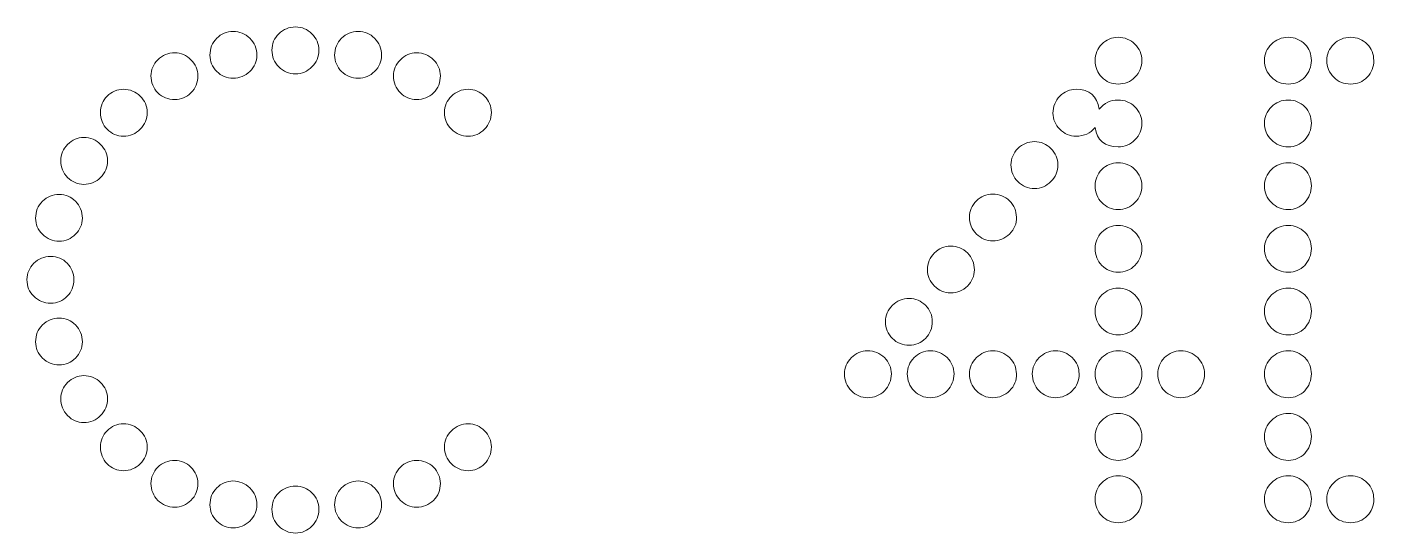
# Model space of a CAD drawing. Header units: inches. Extents: x 45 to 1248, y 45 to 200.
# Drawn here: x 332.1 to 470, y 45.6 to 97.5 of the extents above; entities that cross this region are included whole.
import ezdxf

# ---------------------------------------------------------------- set-up
doc = ezdxf.new("R2010")
doc.units = ezdxf.units.IN
doc.header["$MEASUREMENT"] = 0
doc.layers.add('Calque 1', color=7, linetype='Continuous')

msp = doc.modelspace()

# ---------------------------------------------------------------- linework, layer by layer
at = {"layer": 'Calque 1', "lineweight": 0}
for points, knots in [([(354.93, 92.92), (354.47, 92.46), (353.87, 92.22), (353.2, 92.22), (352.57, 92.22), (352, 92.46), (351.54, 92.92), (351.08, 93.38), (350.84, 93.94), (350.84, 94.58), (350.84, 95.25), (351.08, 95.85), (351.54, 96.31), (352, 96.77), (352.57, 97.01), (353.2, 97.01), (353.87, 97.01), (354.47, 96.77), (354.93, 96.31), (355.39, 95.85), (355.64, 95.25), (355.64, 94.58), (355.64, 93.94), (355.42, 93.38), (354.93, 92.92)], [0, 0, 0, 0, 1, 1, 1, 2, 2, 2, 3, 3, 3, 4, 4, 4, 5, 5, 5, 6, 6, 6, 7, 7, 7, 8, 8, 8, 8]), ([(361.28, 93.38), (360.82, 92.92), (360.26, 92.67), (359.62, 92.67), (358.95, 92.67), (358.35, 92.92), (357.89, 93.38), (357.43, 93.84), (357.19, 94.44), (357.19, 95.11), (357.19, 95.74), (357.43, 96.31), (357.89, 96.77), (358.35, 97.23), (358.95, 97.47), (359.62, 97.47), (360.26, 97.47), (360.82, 97.23), (361.28, 96.77), (361.74, 96.31), (361.99, 95.74), (361.99, 95.11), (361.99, 94.4), (361.77, 93.84), (361.28, 93.38)], [0, 0, 0, 0, 1, 1, 1, 2, 2, 2, 3, 3, 3, 4, 4, 4, 5, 5, 5, 6, 6, 6, 7, 7, 7, 8, 8, 8, 8]), ([(367.7, 92.92), (367.24, 92.46), (366.68, 92.22), (366.04, 92.22), (365.37, 92.22), (364.77, 92.46), (364.31, 92.92), (363.86, 93.38), (363.61, 93.94), (363.61, 94.58), (363.61, 95.25), (363.86, 95.85), (364.31, 96.31), (364.77, 96.77), (365.37, 97.01), (366.04, 97.01), (366.68, 97.01), (367.24, 96.77), (367.7, 96.31), (368.16, 95.85), (368.41, 95.25), (368.41, 94.58), (368.41, 93.94), (368.19, 93.38), (367.7, 92.92)], [0, 0, 0, 0, 1, 1, 1, 2, 2, 2, 3, 3, 3, 4, 4, 4, 5, 5, 5, 6, 6, 6, 7, 7, 7, 8, 8, 8, 8]), ([(445.56, 92.32), (445.1, 91.86), (444.5, 91.62), (443.83, 91.62), (443.19, 91.62), (442.63, 91.86), (442.17, 92.32), (441.71, 92.78), (441.47, 93.38), (441.47, 94.05), (441.47, 94.69), (441.71, 95.25), (442.17, 95.71), (442.63, 96.17), (443.19, 96.41), (443.83, 96.41), (444.5, 96.41), (445.1, 96.17), (445.56, 95.71), (446.02, 95.25), (446.26, 94.69), (446.26, 94.05), (446.26, 93.38), (446.05, 92.82), (445.56, 92.32)], [0, 0, 0, 0, 1, 1, 1, 2, 2, 2, 3, 3, 3, 4, 4, 4, 5, 5, 5, 6, 6, 6, 7, 7, 7, 8, 8, 8, 8]), ([(462.95, 92.32), (462.49, 91.86), (461.93, 91.62), (461.26, 91.62), (460.59, 91.62), (459.99, 91.86), (459.53, 92.32), (459.07, 92.78), (458.82, 93.38), (458.82, 94.05), (458.82, 94.69), (459.07, 95.25), (459.53, 95.71), (459.99, 96.17), (460.59, 96.41), (461.26, 96.41), (461.93, 96.41), (462.49, 96.17), (462.95, 95.71), (463.41, 95.25), (463.62, 94.69), (463.62, 94.05), (463.62, 93.38), (463.37, 92.82), (462.95, 92.32)], [0, 0, 0, 0, 1, 1, 1, 2, 2, 2, 3, 3, 3, 4, 4, 4, 5, 5, 5, 6, 6, 6, 7, 7, 7, 8, 8, 8, 8]), ([(469.34, 92.32), (468.88, 91.86), (468.31, 91.62), (467.64, 91.62), (466.97, 91.62), (466.37, 91.86), (465.91, 92.32), (465.45, 92.78), (465.21, 93.38), (465.21, 94.05), (465.21, 94.69), (465.45, 95.25), (465.91, 95.71), (466.37, 96.17), (466.97, 96.41), (467.64, 96.41), (468.31, 96.41), (468.88, 96.17), (469.34, 95.71), (469.79, 95.25), (470.01, 94.69), (470.01, 94.05), (470.04, 93.38), (469.79, 92.82), (469.34, 92.32)], [0, 0, 0, 0, 1, 1, 1, 2, 2, 2, 3, 3, 3, 4, 4, 4, 5, 5, 5, 6, 6, 6, 7, 7, 7, 8, 8, 8, 8]), ([(348.9, 90.73), (348.44, 90.28), (347.87, 90.03), (347.24, 90.03), (346.57, 90.03), (345.97, 90.28), (345.51, 90.73), (345.05, 91.19), (344.8, 91.79), (344.8, 92.46), (344.8, 93.1), (345.05, 93.66), (345.51, 94.12), (345.97, 94.58), (346.57, 94.83), (347.24, 94.83), (347.87, 94.83), (348.44, 94.58), (348.9, 94.12), (349.36, 93.66), (349.6, 93.1), (349.6, 92.46), (349.6, 91.79), (349.39, 91.19), (348.9, 90.73)], [0, 0, 0, 0, 1, 1, 1, 2, 2, 2, 3, 3, 3, 4, 4, 4, 5, 5, 5, 6, 6, 6, 7, 7, 7, 8, 8, 8, 8]), ([(373.73, 90.73), (373.27, 90.28), (372.67, 90.03), (372, 90.03), (371.37, 90.03), (370.8, 90.28), (370.35, 90.73), (369.89, 91.19), (369.64, 91.79), (369.64, 92.46), (369.64, 93.1), (369.89, 93.66), (370.35, 94.12), (370.8, 94.58), (371.37, 94.83), (372, 94.83), (372.67, 94.83), (373.27, 94.58), (373.73, 94.12), (374.19, 93.66), (374.44, 93.1), (374.44, 92.46), (374.44, 91.79), (374.23, 91.19), (373.73, 90.73)], [0, 0, 0, 0, 1, 1, 1, 2, 2, 2, 3, 3, 3, 4, 4, 4, 5, 5, 5, 6, 6, 6, 7, 7, 7, 8, 8, 8, 8]), ([(343.71, 86.99), (343.25, 86.54), (342.65, 86.29), (341.98, 86.29), (341.35, 86.29), (340.78, 86.54), (340.32, 86.99), (339.87, 87.45), (339.62, 88.05), (339.62, 88.72), (339.62, 89.36), (339.87, 89.92), (340.32, 90.38), (340.78, 90.84), (341.35, 91.09), (341.98, 91.09), (342.65, 91.09), (343.25, 90.84), (343.71, 90.38), (344.17, 89.92), (344.42, 89.36), (344.42, 88.72), (344.42, 88.05), (344.17, 87.49), (343.71, 86.99)], [0, 0, 0, 0, 1, 1, 1, 2, 2, 2, 3, 3, 3, 4, 4, 4, 5, 5, 5, 6, 6, 6, 7, 7, 7, 8, 8, 8, 8]), ([(378.95, 86.99), (378.5, 86.54), (377.93, 86.29), (377.3, 86.29), (376.63, 86.29), (376.03, 86.54), (375.57, 86.99), (375.11, 87.45), (374.86, 88.05), (374.86, 88.72), (374.86, 89.36), (375.11, 89.92), (375.57, 90.38), (376.03, 90.84), (376.63, 91.09), (377.3, 91.09), (377.93, 91.09), (378.5, 90.84), (378.95, 90.38), (379.41, 89.92), (379.66, 89.36), (379.66, 88.72), (379.66, 88.05), (379.41, 87.49), (378.95, 86.99)], [0, 0, 0, 0, 1, 1, 1, 2, 2, 2, 3, 3, 3, 4, 4, 4, 5, 5, 5, 6, 6, 6, 7, 7, 7, 8, 8, 8, 8]), ([(445.56, 85.9), (445.1, 85.44), (444.5, 85.2), (443.83, 85.2), (442.45, 85.2), (441.68, 85.87), (441.47, 87.17), (441.01, 86.57), (440.34, 86.29), (439.53, 86.29), (438.89, 86.29), (438.33, 86.54), (437.87, 86.99), (437.41, 87.45), (437.16, 88.02), (437.16, 88.65), (437.16, 89.32), (437.41, 89.92), (437.87, 90.38), (438.33, 90.84), (438.89, 91.09), (439.53, 91.09), (440.9, 91.09), (441.68, 90.42), (441.89, 89.04), (442.42, 89.68), (443.05, 89.99), (443.83, 89.99), (444.5, 89.99), (445.1, 89.75), (445.56, 89.29), (446.02, 88.83), (446.26, 88.26), (446.26, 87.63), (446.26, 86.96), (446.05, 86.4), (445.56, 85.9)], [0, 0, 0, 0, 1, 1, 1, 2, 2, 2, 3, 3, 3, 4, 4, 4, 5, 5, 5, 6, 6, 6, 7, 7, 7, 8, 8, 8, 9, 9, 9, 10, 10, 10, 11, 11, 11, 12, 12, 12, 12]), ([(462.95, 85.9), (462.49, 85.44), (461.93, 85.2), (461.26, 85.2), (460.59, 85.2), (459.99, 85.44), (459.53, 85.9), (459.07, 86.36), (458.82, 86.96), (458.82, 87.63), (458.82, 88.26), (459.07, 88.83), (459.53, 89.29), (459.99, 89.75), (460.59, 89.99), (461.26, 89.99), (461.93, 89.99), (462.49, 89.75), (462.95, 89.29), (463.41, 88.83), (463.62, 88.26), (463.62, 87.63), (463.62, 86.96), (463.37, 86.4), (462.95, 85.9)], [0, 0, 0, 0, 1, 1, 1, 2, 2, 2, 3, 3, 3, 4, 4, 4, 5, 5, 5, 6, 6, 6, 7, 7, 7, 8, 8, 8, 8]), ([(336.27, 82.06), (335.81, 82.51), (335.56, 83.11), (335.56, 83.78), (335.56, 84.42), (335.81, 84.98), (336.27, 85.44), (336.73, 85.9), (337.29, 86.15), (337.93, 86.15), (338.6, 86.15), (339.2, 85.9), (339.65, 85.44), (340.11, 84.98), (340.36, 84.42), (340.36, 83.78), (340.36, 83.11), (340.11, 82.51), (339.65, 82.06), (339.2, 81.6), (338.6, 81.35), (337.93, 81.35), (337.29, 81.35), (336.73, 81.6), (336.27, 82.06)], [0, 0, 0, 0, 1, 1, 1, 2, 2, 2, 3, 3, 3, 4, 4, 4, 5, 5, 5, 6, 6, 6, 7, 7, 7, 8, 8, 8, 8]), ([(432.86, 83.36), (432.86, 84), (433.11, 84.56), (433.56, 85.02), (434.02, 85.48), (434.62, 85.73), (435.29, 85.73), (435.93, 85.73), (436.49, 85.48), (436.95, 85.02), (437.41, 84.56), (437.66, 84), (437.66, 83.36), (437.66, 82.69), (437.41, 82.09), (436.95, 81.63), (436.49, 81.17), (435.93, 80.93), (435.29, 80.93), (434.62, 80.93), (434.02, 81.17), (433.56, 81.63), (433.11, 82.09), (432.86, 82.66), (432.86, 83.36)], [0, 0, 0, 0, 1, 1, 1, 2, 2, 2, 3, 3, 3, 4, 4, 4, 5, 5, 5, 6, 6, 6, 7, 7, 7, 8, 8, 8, 8]), ([(445.56, 79.48), (445.1, 79.02), (444.5, 78.78), (443.83, 78.78), (443.19, 78.78), (442.63, 79.02), (442.17, 79.48), (441.71, 79.94), (441.47, 80.54), (441.47, 81.21), (441.47, 81.84), (441.71, 82.41), (442.17, 82.87), (442.63, 83.33), (443.19, 83.57), (443.83, 83.57), (444.5, 83.57), (445.1, 83.33), (445.56, 82.87), (446.02, 82.41), (446.26, 81.84), (446.26, 81.21), (446.26, 80.54), (446.05, 79.97), (445.56, 79.48)], [0, 0, 0, 0, 1, 1, 1, 2, 2, 2, 3, 3, 3, 4, 4, 4, 5, 5, 5, 6, 6, 6, 7, 7, 7, 8, 8, 8, 8]), ([(462.95, 79.48), (462.49, 79.02), (461.93, 78.78), (461.26, 78.78), (460.59, 78.78), (459.99, 79.02), (459.53, 79.48), (459.07, 79.94), (458.82, 80.54), (458.82, 81.21), (458.82, 81.84), (459.07, 82.41), (459.53, 82.87), (459.99, 83.33), (460.59, 83.57), (461.26, 83.57), (461.93, 83.57), (462.49, 83.33), (462.95, 82.87), (463.41, 82.41), (463.62, 81.84), (463.62, 81.21), (463.62, 80.54), (463.37, 79.97), (462.95, 79.48)], [0, 0, 0, 0, 1, 1, 1, 2, 2, 2, 3, 3, 3, 4, 4, 4, 5, 5, 5, 6, 6, 6, 7, 7, 7, 8, 8, 8, 8]), ([(333.69, 79.62), (334.15, 80.08), (334.75, 80.33), (335.42, 80.33), (336.06, 80.33), (336.62, 80.08), (337.08, 79.62), (337.54, 79.16), (337.78, 78.56), (337.78, 77.89), (337.78, 77.26), (337.54, 76.69), (337.08, 76.24), (336.62, 75.78), (336.06, 75.53), (335.42, 75.53), (334.75, 75.53), (334.15, 75.78), (333.69, 76.24), (333.23, 76.69), (332.99, 77.26), (332.99, 77.89), (332.99, 78.56), (333.23, 79.16), (333.69, 79.62)], [0, 0, 0, 0, 1, 1, 1, 2, 2, 2, 3, 3, 3, 4, 4, 4, 5, 5, 5, 6, 6, 6, 7, 7, 7, 8, 8, 8, 8]), ([(432.72, 76.27), (432.26, 75.81), (431.66, 75.56), (430.99, 75.56), (430.35, 75.56), (429.79, 75.81), (429.33, 76.27), (428.87, 76.73), (428.62, 77.33), (428.62, 78), (428.62, 78.63), (428.87, 79.2), (429.33, 79.66), (429.79, 80.12), (430.35, 80.36), (430.99, 80.36), (431.66, 80.36), (432.26, 80.12), (432.72, 79.66), (433.18, 79.2), (433.42, 78.63), (433.42, 78), (433.46, 77.33), (433.21, 76.76), (432.72, 76.27)], [0, 0, 0, 0, 1, 1, 1, 2, 2, 2, 3, 3, 3, 4, 4, 4, 5, 5, 5, 6, 6, 6, 7, 7, 7, 8, 8, 8, 8]), ([(445.56, 73.06), (445.1, 72.6), (444.5, 72.35), (443.83, 72.35), (443.19, 72.35), (442.63, 72.6), (442.17, 73.06), (441.71, 73.52), (441.47, 74.12), (441.47, 74.79), (441.47, 75.42), (441.71, 75.99), (442.17, 76.45), (442.63, 76.91), (443.19, 77.15), (443.83, 77.15), (444.5, 77.15), (445.1, 76.91), (445.56, 76.45), (446.02, 75.99), (446.26, 75.42), (446.26, 74.79), (446.26, 74.12), (446.05, 73.55), (445.56, 73.06)], [0, 0, 0, 0, 1, 1, 1, 2, 2, 2, 3, 3, 3, 4, 4, 4, 5, 5, 5, 6, 6, 6, 7, 7, 7, 8, 8, 8, 8]), ([(462.95, 73.06), (462.49, 72.6), (461.93, 72.35), (461.26, 72.35), (460.59, 72.35), (459.99, 72.6), (459.53, 73.06), (459.07, 73.52), (458.82, 74.12), (458.82, 74.79), (458.82, 75.42), (459.07, 75.99), (459.53, 76.45), (459.99, 76.91), (460.59, 77.15), (461.26, 77.15), (461.93, 77.15), (462.49, 76.91), (462.95, 76.45), (463.41, 75.99), (463.62, 75.42), (463.62, 74.79), (463.62, 74.12), (463.37, 73.55), (462.95, 73.06)], [0, 0, 0, 0, 1, 1, 1, 2, 2, 2, 3, 3, 3, 4, 4, 4, 5, 5, 5, 6, 6, 6, 7, 7, 7, 8, 8, 8, 8]), ([(426.68, 70.24), (426.05, 70.24), (425.49, 70.48), (425.03, 70.94), (424.57, 71.4), (424.32, 71.97), (424.32, 72.6), (424.32, 73.27), (424.57, 73.87), (425.03, 74.33), (425.49, 74.79), (426.05, 75.04), (426.68, 75.04), (427.36, 75.04), (427.95, 74.79), (428.41, 74.33), (428.87, 73.87), (429.12, 73.27), (429.12, 72.6), (429.12, 71.97), (428.87, 71.4), (428.41, 70.94), (427.95, 70.48), (427.39, 70.24), (426.68, 70.24)], [0, 0, 0, 0, 1, 1, 1, 2, 2, 2, 3, 3, 3, 4, 4, 4, 5, 5, 5, 6, 6, 6, 7, 7, 7, 8, 8, 8, 8]), ([(332.11, 71.61), (332.11, 72.25), (332.35, 72.81), (332.81, 73.27), (333.27, 73.73), (333.87, 73.98), (334.54, 73.98), (335.21, 73.98), (335.77, 73.73), (336.23, 73.27), (336.69, 72.81), (336.9, 72.25), (336.9, 71.61), (336.9, 70.94), (336.69, 70.34), (336.23, 69.89), (335.77, 69.43), (335.21, 69.18), (334.54, 69.18), (333.87, 69.18), (333.27, 69.43), (332.81, 69.89), (332.32, 70.34), (332.11, 70.91), (332.11, 71.61)], [0, 0, 0, 0, 1, 1, 1, 2, 2, 2, 3, 3, 3, 4, 4, 4, 5, 5, 5, 6, 6, 6, 7, 7, 7, 8, 8, 8, 8]), ([(445.56, 66.64), (445.1, 66.18), (444.5, 65.93), (443.83, 65.93), (443.19, 65.93), (442.63, 66.18), (442.17, 66.64), (441.71, 67.1), (441.47, 67.7), (441.47, 68.37), (441.47, 69), (441.71, 69.57), (442.17, 70.03), (442.63, 70.48), (443.19, 70.73), (443.83, 70.73), (444.5, 70.73), (445.1, 70.48), (445.56, 70.03), (446.02, 69.57), (446.26, 69), (446.26, 68.37), (446.26, 67.7), (446.05, 67.13), (445.56, 66.64)], [0, 0, 0, 0, 1, 1, 1, 2, 2, 2, 3, 3, 3, 4, 4, 4, 5, 5, 5, 6, 6, 6, 7, 7, 7, 8, 8, 8, 8]), ([(462.95, 66.64), (462.49, 66.18), (461.93, 65.93), (461.26, 65.93), (460.59, 65.93), (459.99, 66.18), (459.53, 66.64), (459.07, 67.1), (458.82, 67.7), (458.82, 68.37), (458.82, 69), (459.07, 69.57), (459.53, 70.03), (459.99, 70.48), (460.59, 70.73), (461.26, 70.73), (461.93, 70.73), (462.49, 70.48), (462.95, 70.03), (463.41, 69.57), (463.62, 69), (463.62, 68.37), (463.62, 67.7), (463.37, 67.13), (462.95, 66.64)], [0, 0, 0, 0, 1, 1, 1, 2, 2, 2, 3, 3, 3, 4, 4, 4, 5, 5, 5, 6, 6, 6, 7, 7, 7, 8, 8, 8, 8]), ([(420.02, 67.31), (420.02, 67.94), (420.26, 68.51), (420.72, 68.97), (421.18, 69.43), (421.78, 69.67), (422.45, 69.67), (423.09, 69.67), (423.65, 69.43), (424.11, 68.97), (424.57, 68.51), (424.81, 67.94), (424.81, 67.31), (424.81, 66.64), (424.57, 66.04), (424.11, 65.58), (423.65, 65.12), (423.09, 64.88), (422.45, 64.88), (421.78, 64.88), (421.18, 65.12), (420.72, 65.58), (420.26, 66.04), (420.02, 66.6), (420.02, 67.31)], [0, 0, 0, 0, 1, 1, 1, 2, 2, 2, 3, 3, 3, 4, 4, 4, 5, 5, 5, 6, 6, 6, 7, 7, 7, 8, 8, 8, 8]), ([(333.69, 63.57), (333.23, 64.03), (332.99, 64.59), (332.99, 65.23), (332.99, 65.9), (333.23, 66.5), (333.69, 66.96), (334.15, 67.42), (334.75, 67.66), (335.42, 67.66), (336.06, 67.66), (336.62, 67.42), (337.08, 66.96), (337.54, 66.5), (337.78, 65.9), (337.78, 65.23), (337.78, 64.59), (337.54, 64.03), (337.08, 63.57), (336.62, 63.11), (336.06, 62.86), (335.42, 62.86), (334.75, 62.86), (334.15, 63.11), (333.69, 63.57)], [0, 0, 0, 0, 1, 1, 1, 2, 2, 2, 3, 3, 3, 4, 4, 4, 5, 5, 5, 6, 6, 6, 7, 7, 7, 8, 8, 8, 8]), ([(419.91, 60.22), (419.45, 59.76), (418.85, 59.51), (418.18, 59.51), (417.55, 59.51), (416.98, 59.76), (416.52, 60.22), (416.07, 60.68), (415.82, 61.28), (415.82, 61.95), (415.82, 62.58), (416.07, 63.15), (416.52, 63.61), (416.98, 64.06), (417.55, 64.31), (418.18, 64.31), (418.85, 64.31), (419.45, 64.06), (419.91, 63.61), (420.37, 63.15), (420.62, 62.58), (420.62, 61.95), (420.62, 61.28), (420.37, 60.71), (419.91, 60.22)], [0, 0, 0, 0, 1, 1, 1, 2, 2, 2, 3, 3, 3, 4, 4, 4, 5, 5, 5, 6, 6, 6, 7, 7, 7, 8, 8, 8, 8]), ([(426.33, 60.22), (425.87, 59.76), (425.27, 59.51), (424.6, 59.51), (423.97, 59.51), (423.4, 59.76), (422.95, 60.22), (422.49, 60.68), (422.24, 61.28), (422.24, 61.95), (422.24, 62.58), (422.49, 63.15), (422.95, 63.61), (423.4, 64.06), (423.97, 64.31), (424.6, 64.31), (425.27, 64.31), (425.87, 64.06), (426.33, 63.61), (426.79, 63.15), (427.04, 62.58), (427.04, 61.95), (427.04, 61.28), (426.79, 60.71), (426.33, 60.22)], [0, 0, 0, 0, 1, 1, 1, 2, 2, 2, 3, 3, 3, 4, 4, 4, 5, 5, 5, 6, 6, 6, 7, 7, 7, 8, 8, 8, 8]), ([(432.72, 60.22), (432.26, 59.76), (431.66, 59.51), (430.99, 59.51), (430.35, 59.51), (429.79, 59.76), (429.33, 60.22), (428.87, 60.68), (428.62, 61.28), (428.62, 61.95), (428.62, 62.58), (428.87, 63.15), (429.33, 63.61), (429.79, 64.06), (430.35, 64.31), (430.99, 64.31), (431.66, 64.31), (432.26, 64.06), (432.72, 63.61), (433.18, 63.15), (433.42, 62.58), (433.42, 61.95), (433.46, 61.28), (433.21, 60.71), (432.72, 60.22)], [0, 0, 0, 0, 1, 1, 1, 2, 2, 2, 3, 3, 3, 4, 4, 4, 5, 5, 5, 6, 6, 6, 7, 7, 7, 8, 8, 8, 8]), ([(439.14, 60.22), (438.68, 59.76), (438.08, 59.51), (437.41, 59.51), (436.77, 59.51), (436.21, 59.76), (435.75, 60.22), (435.29, 60.68), (435.05, 61.28), (435.05, 61.95), (435.05, 62.58), (435.29, 63.15), (435.75, 63.61), (436.21, 64.06), (436.77, 64.31), (437.41, 64.31), (438.08, 64.31), (438.68, 64.06), (439.14, 63.61), (439.6, 63.15), (439.84, 62.58), (439.84, 61.95), (439.84, 61.28), (439.63, 60.71), (439.14, 60.22)], [0, 0, 0, 0, 1, 1, 1, 2, 2, 2, 3, 3, 3, 4, 4, 4, 5, 5, 5, 6, 6, 6, 7, 7, 7, 8, 8, 8, 8]), ([(445.56, 60.22), (445.1, 59.76), (444.5, 59.51), (443.83, 59.51), (443.19, 59.51), (442.63, 59.76), (442.17, 60.22), (441.71, 60.68), (441.47, 61.28), (441.47, 61.95), (441.47, 62.58), (441.71, 63.15), (442.17, 63.61), (442.63, 64.06), (443.19, 64.31), (443.83, 64.31), (444.5, 64.31), (445.1, 64.06), (445.56, 63.61), (446.02, 63.15), (446.26, 62.58), (446.26, 61.95), (446.26, 61.28), (446.05, 60.71), (445.56, 60.22)], [0, 0, 0, 0, 1, 1, 1, 2, 2, 2, 3, 3, 3, 4, 4, 4, 5, 5, 5, 6, 6, 6, 7, 7, 7, 8, 8, 8, 8]), ([(451.98, 60.22), (451.52, 59.76), (450.92, 59.51), (450.25, 59.51), (449.62, 59.51), (449.05, 59.76), (448.59, 60.22), (448.13, 60.68), (447.89, 61.28), (447.89, 61.95), (447.89, 62.58), (448.13, 63.15), (448.59, 63.61), (449.05, 64.06), (449.62, 64.31), (450.25, 64.31), (450.92, 64.31), (451.52, 64.06), (451.98, 63.61), (452.44, 63.15), (452.68, 62.58), (452.68, 61.95), (452.68, 61.28), (452.47, 60.71), (451.98, 60.22)], [0, 0, 0, 0, 1, 1, 1, 2, 2, 2, 3, 3, 3, 4, 4, 4, 5, 5, 5, 6, 6, 6, 7, 7, 7, 8, 8, 8, 8]), ([(462.95, 60.22), (462.49, 59.76), (461.93, 59.51), (461.26, 59.51), (460.59, 59.51), (459.99, 59.76), (459.53, 60.22), (459.07, 60.68), (458.82, 61.28), (458.82, 61.95), (458.82, 62.58), (459.07, 63.15), (459.53, 63.61), (459.99, 64.06), (460.59, 64.31), (461.26, 64.31), (461.93, 64.31), (462.49, 64.06), (462.95, 63.61), (463.41, 63.15), (463.62, 62.58), (463.62, 61.95), (463.62, 61.28), (463.37, 60.71), (462.95, 60.22)], [0, 0, 0, 0, 1, 1, 1, 2, 2, 2, 3, 3, 3, 4, 4, 4, 5, 5, 5, 6, 6, 6, 7, 7, 7, 8, 8, 8, 8]), ([(336.27, 57.68), (335.81, 58.14), (335.56, 58.74), (335.56, 59.41), (335.56, 60.04), (335.81, 60.61), (336.27, 61.07), (336.73, 61.52), (337.29, 61.77), (337.93, 61.77), (338.6, 61.77), (339.2, 61.52), (339.65, 61.07), (340.11, 60.61), (340.36, 60.04), (340.36, 59.41), (340.36, 58.74), (340.11, 58.14), (339.65, 57.68), (339.2, 57.22), (338.6, 56.97), (337.93, 56.97), (337.29, 56.97), (336.73, 57.19), (336.27, 57.68)], [0, 0, 0, 0, 1, 1, 1, 2, 2, 2, 3, 3, 3, 4, 4, 4, 5, 5, 5, 6, 6, 6, 7, 7, 7, 8, 8, 8, 8]), ([(343.71, 52.74), (343.25, 52.28), (342.65, 52.03), (341.98, 52.03), (341.35, 52.03), (340.78, 52.28), (340.32, 52.74), (339.87, 53.2), (339.62, 53.8), (339.62, 54.47), (339.62, 55.1), (339.87, 55.67), (340.32, 56.13), (340.78, 56.59), (341.35, 56.83), (341.98, 56.83), (342.65, 56.83), (343.25, 56.59), (343.71, 56.13), (344.17, 55.67), (344.42, 55.1), (344.42, 54.47), (344.42, 53.76), (344.17, 53.2), (343.71, 52.74)], [0, 0, 0, 0, 1, 1, 1, 2, 2, 2, 3, 3, 3, 4, 4, 4, 5, 5, 5, 6, 6, 6, 7, 7, 7, 8, 8, 8, 8]), ([(378.95, 52.74), (378.5, 52.28), (377.93, 52.03), (377.3, 52.03), (376.63, 52.03), (376.03, 52.28), (375.57, 52.74), (375.11, 53.2), (374.86, 53.8), (374.86, 54.47), (374.86, 55.1), (375.11, 55.67), (375.57, 56.13), (376.03, 56.59), (376.63, 56.83), (377.3, 56.83), (377.93, 56.83), (378.5, 56.59), (378.95, 56.13), (379.41, 55.67), (379.66, 55.1), (379.66, 54.47), (379.66, 53.76), (379.41, 53.2), (378.95, 52.74)], [0, 0, 0, 0, 1, 1, 1, 2, 2, 2, 3, 3, 3, 4, 4, 4, 5, 5, 5, 6, 6, 6, 7, 7, 7, 8, 8, 8, 8]), ([(445.56, 53.8), (445.1, 53.34), (444.5, 53.09), (443.83, 53.09), (443.19, 53.09), (442.63, 53.34), (442.17, 53.8), (441.71, 54.26), (441.47, 54.86), (441.47, 55.53), (441.47, 56.16), (441.71, 56.73), (442.17, 57.19), (442.63, 57.64), (443.19, 57.89), (443.83, 57.89), (444.5, 57.89), (445.1, 57.64), (445.56, 57.19), (446.02, 56.73), (446.26, 56.16), (446.26, 55.53), (446.26, 54.86), (446.05, 54.29), (445.56, 53.8)], [0, 0, 0, 0, 1, 1, 1, 2, 2, 2, 3, 3, 3, 4, 4, 4, 5, 5, 5, 6, 6, 6, 7, 7, 7, 8, 8, 8, 8]), ([(462.95, 53.8), (462.49, 53.34), (461.93, 53.09), (461.26, 53.09), (460.59, 53.09), (459.99, 53.34), (459.53, 53.8), (459.07, 54.26), (458.82, 54.86), (458.82, 55.53), (458.82, 56.16), (459.07, 56.73), (459.53, 57.19), (459.99, 57.64), (460.59, 57.89), (461.26, 57.89), (461.93, 57.89), (462.49, 57.64), (462.95, 57.19), (463.41, 56.73), (463.62, 56.16), (463.62, 55.53), (463.62, 54.86), (463.37, 54.29), (462.95, 53.8)], [0, 0, 0, 0, 1, 1, 1, 2, 2, 2, 3, 3, 3, 4, 4, 4, 5, 5, 5, 6, 6, 6, 7, 7, 7, 8, 8, 8, 8]), ([(348.9, 49), (348.44, 48.54), (347.87, 48.3), (347.24, 48.3), (346.57, 48.3), (345.97, 48.54), (345.51, 49), (345.05, 49.46), (344.8, 50.06), (344.8, 50.73), (344.8, 51.36), (345.05, 51.93), (345.51, 52.39), (345.97, 52.85), (346.57, 53.09), (347.24, 53.09), (347.87, 53.09), (348.44, 52.85), (348.9, 52.39), (349.36, 51.93), (349.6, 51.36), (349.6, 50.73), (349.6, 50.06), (349.39, 49.46), (348.9, 49)], [0, 0, 0, 0, 1, 1, 1, 2, 2, 2, 3, 3, 3, 4, 4, 4, 5, 5, 5, 6, 6, 6, 7, 7, 7, 8, 8, 8, 8]), ([(373.73, 49), (373.27, 48.54), (372.67, 48.3), (372, 48.3), (371.37, 48.3), (370.8, 48.54), (370.35, 49), (369.89, 49.46), (369.64, 50.06), (369.64, 50.73), (369.64, 51.36), (369.89, 51.93), (370.35, 52.39), (370.8, 52.85), (371.37, 53.09), (372, 53.09), (372.67, 53.09), (373.27, 52.85), (373.73, 52.39), (374.19, 51.93), (374.44, 51.36), (374.44, 50.73), (374.44, 50.06), (374.23, 49.46), (373.73, 49)], [0, 0, 0, 0, 1, 1, 1, 2, 2, 2, 3, 3, 3, 4, 4, 4, 5, 5, 5, 6, 6, 6, 7, 7, 7, 8, 8, 8, 8]), ([(445.56, 47.41), (445.1, 46.95), (444.5, 46.71), (443.83, 46.71), (443.19, 46.71), (442.63, 46.95), (442.17, 47.41), (441.71, 47.87), (441.47, 48.47), (441.47, 49.14), (441.47, 49.78), (441.71, 50.34), (442.17, 50.8), (442.63, 51.26), (443.19, 51.51), (443.83, 51.51), (444.5, 51.51), (445.1, 51.26), (445.56, 50.8), (446.02, 50.34), (446.26, 49.78), (446.26, 49.14), (446.26, 48.44), (446.05, 47.87), (445.56, 47.41)], [0, 0, 0, 0, 1, 1, 1, 2, 2, 2, 3, 3, 3, 4, 4, 4, 5, 5, 5, 6, 6, 6, 7, 7, 7, 8, 8, 8, 8]), ([(462.95, 47.41), (462.49, 46.95), (461.93, 46.71), (461.26, 46.71), (460.59, 46.71), (459.99, 46.95), (459.53, 47.41), (459.07, 47.87), (458.82, 48.47), (458.82, 49.14), (458.82, 49.78), (459.07, 50.34), (459.53, 50.8), (459.99, 51.26), (460.59, 51.51), (461.26, 51.51), (461.93, 51.51), (462.49, 51.26), (462.95, 50.8), (463.41, 50.34), (463.62, 49.78), (463.62, 49.14), (463.62, 48.44), (463.37, 47.87), (462.95, 47.41)], [0, 0, 0, 0, 1, 1, 1, 2, 2, 2, 3, 3, 3, 4, 4, 4, 5, 5, 5, 6, 6, 6, 7, 7, 7, 8, 8, 8, 8]), ([(469.34, 47.41), (468.88, 46.95), (468.31, 46.71), (467.64, 46.71), (466.97, 46.71), (466.37, 46.95), (465.91, 47.41), (465.45, 47.87), (465.21, 48.47), (465.21, 49.14), (465.21, 49.78), (465.45, 50.34), (465.91, 50.8), (466.37, 51.26), (466.97, 51.51), (467.64, 51.51), (468.31, 51.51), (468.88, 51.26), (469.34, 50.8), (469.79, 50.34), (470.01, 49.78), (470.01, 49.14), (470.04, 48.44), (469.79, 47.87), (469.34, 47.41)], [0, 0, 0, 0, 1, 1, 1, 2, 2, 2, 3, 3, 3, 4, 4, 4, 5, 5, 5, 6, 6, 6, 7, 7, 7, 8, 8, 8, 8]), ([(354.93, 46.88), (354.47, 46.43), (353.87, 46.18), (353.2, 46.18), (352.57, 46.18), (352, 46.43), (351.54, 46.88), (351.08, 47.34), (350.84, 47.91), (350.84, 48.54), (350.84, 49.21), (351.08, 49.81), (351.54, 50.27), (352, 50.73), (352.57, 50.98), (353.2, 50.98), (353.87, 50.98), (354.47, 50.73), (354.93, 50.27), (355.39, 49.81), (355.64, 49.21), (355.64, 48.54), (355.64, 47.91), (355.42, 47.34), (354.93, 46.88)], [0, 0, 0, 0, 1, 1, 1, 2, 2, 2, 3, 3, 3, 4, 4, 4, 5, 5, 5, 6, 6, 6, 7, 7, 7, 8, 8, 8, 8]), ([(361.28, 46.35), (360.82, 45.9), (360.26, 45.65), (359.62, 45.65), (358.95, 45.65), (358.35, 45.9), (357.89, 46.35), (357.43, 46.81), (357.19, 47.41), (357.19, 48.08), (357.19, 48.75), (357.43, 49.32), (357.89, 49.78), (358.35, 50.24), (358.95, 50.45), (359.62, 50.45), (360.26, 50.45), (360.82, 50.24), (361.28, 49.78), (361.74, 49.32), (361.99, 48.75), (361.99, 48.08), (361.99, 47.41), (361.77, 46.85), (361.28, 46.35)], [0, 0, 0, 0, 1, 1, 1, 2, 2, 2, 3, 3, 3, 4, 4, 4, 5, 5, 5, 6, 6, 6, 7, 7, 7, 8, 8, 8, 8]), ([(367.7, 46.88), (367.24, 46.43), (366.68, 46.18), (366.04, 46.18), (365.37, 46.18), (364.77, 46.43), (364.31, 46.88), (363.86, 47.34), (363.61, 47.91), (363.61, 48.54), (363.61, 49.21), (363.86, 49.81), (364.31, 50.27), (364.77, 50.73), (365.37, 50.98), (366.04, 50.98), (366.68, 50.98), (367.24, 50.73), (367.7, 50.27), (368.16, 49.81), (368.41, 49.21), (368.41, 48.54), (368.41, 47.91), (368.19, 47.34), (367.7, 46.88)], [0, 0, 0, 0, 1, 1, 1, 2, 2, 2, 3, 3, 3, 4, 4, 4, 5, 5, 5, 6, 6, 6, 7, 7, 7, 8, 8, 8, 8])]:
    msp.add_open_spline(points, degree=3, knots=knots, dxfattribs=at)

doc.saveas('drawing.dxf')
